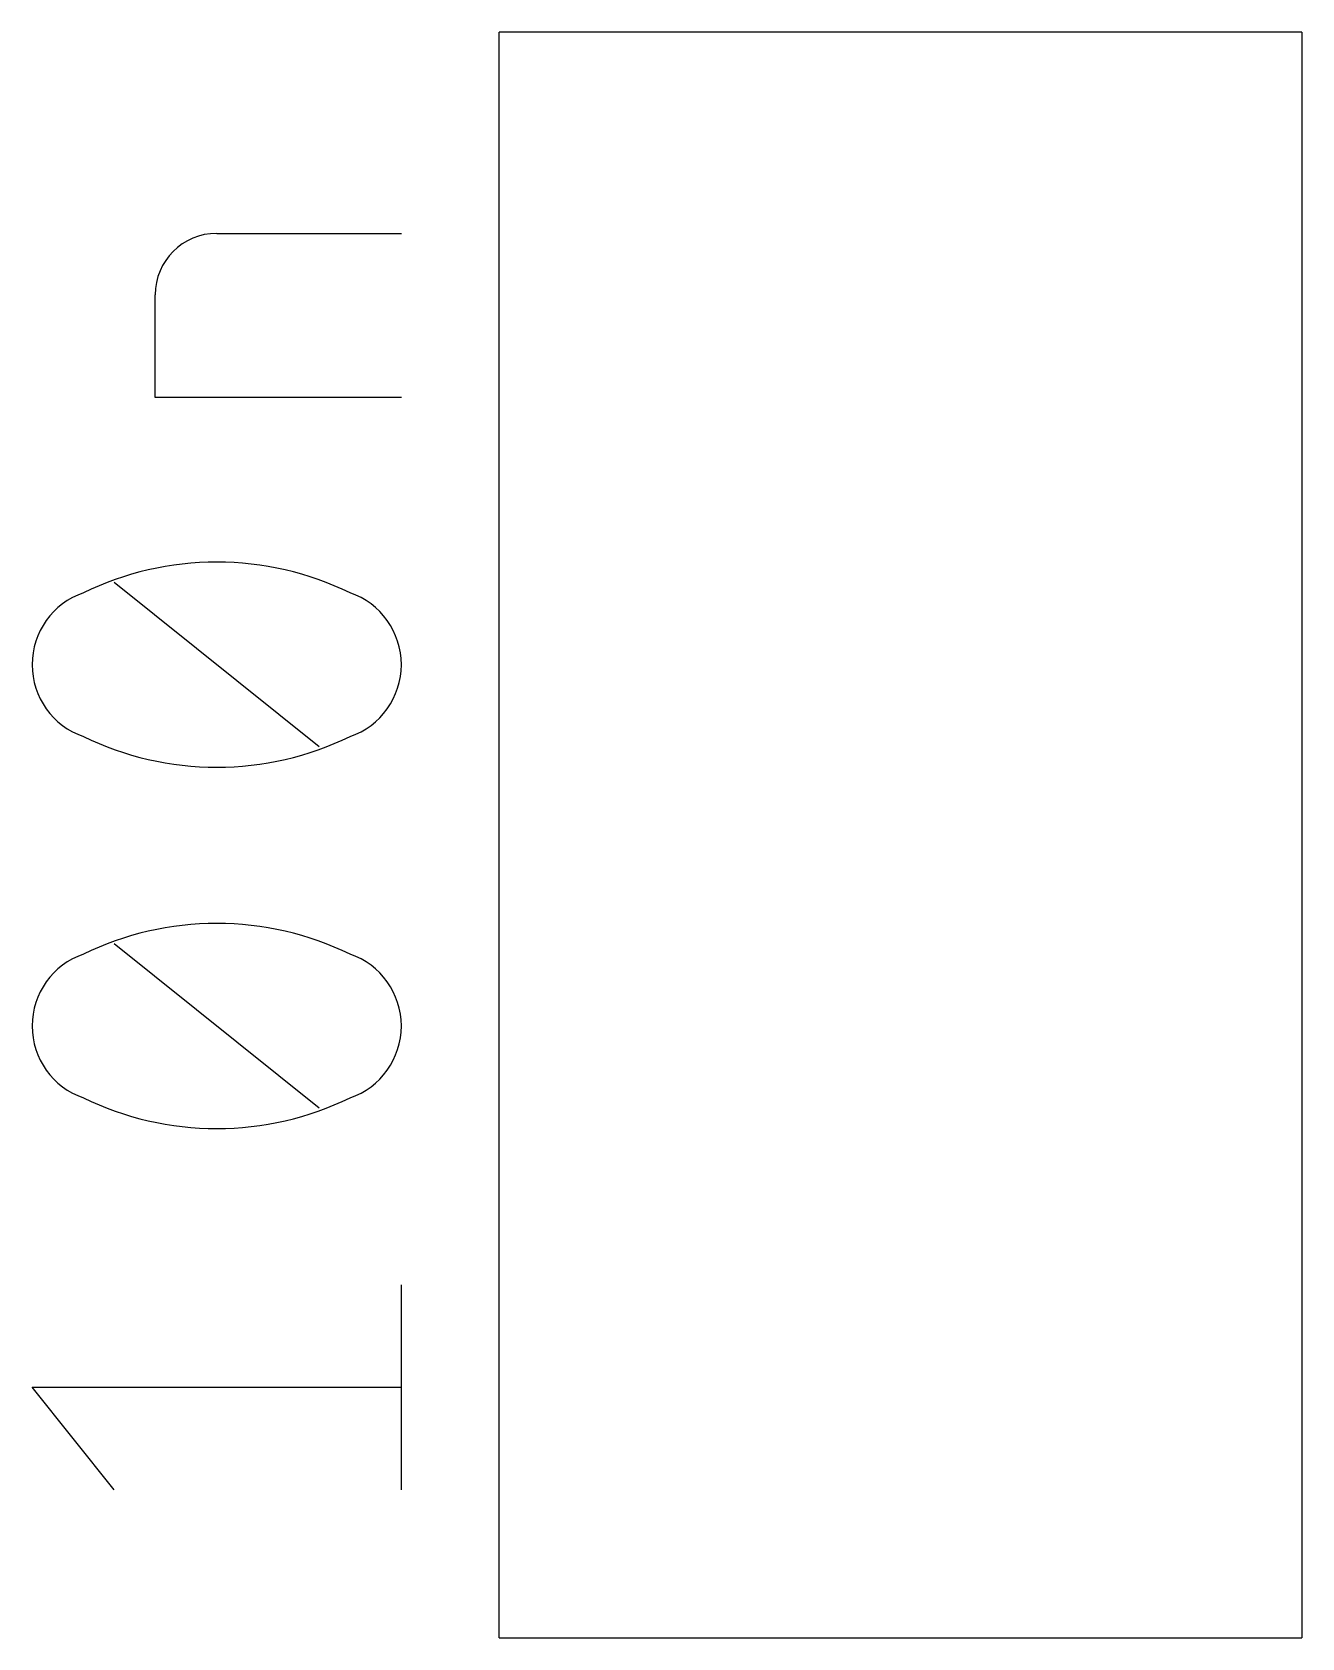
# Model space of a CAD drawing. Extents: x -7.6 to 65.6, y 0 to 91.2.
# Drawn here: x 14.61 to 18.63, y 26.83 to 31.91 of the extents above; entities that cross this region are included whole.
import ezdxf

# ---------------------------------------------------------------- set-up
doc = ezdxf.new("R2010")
doc.units = 0
doc.layers.add('21', color=253, linetype='CONTINUOUS')

msp = doc.modelspace()

# ---------------------------------------------------------------- linework, layer by layer
at = {"layer": '21'}
for p, q in [((16.0862, 26.8288), (16.0862, 31.9088)), ((18.6263, 31.9088), (16.0862, 31.9088)), ((18.6263, 31.9088), (18.6263, 26.8288)), ((15.1925, 31.2721), (15.7767, 31.2721)), ((14.9978, 30.7529), (14.9978, 31.0774)), ((15.7767, 30.7529), (14.9978, 30.7529)), ((15.5171, 29.648), (14.8679, 30.1672)), ((15.5171, 28.505), (14.8679, 29.0242)), ((15.7767, 27.2971), (15.7767, 27.9462)), ((14.8679, 27.2971), (14.6083, 27.6216)), ((14.6083, 27.6216), (15.7767, 27.6216)), ((16.0862, 26.8288), (18.6263, 26.8288))]:
    msp.add_line(p, q, dxfattribs=at)
for centre, radius, start, end in [((15.1925, 31.0774), 0.1947, 90.0009, 180), ((15.1925, 29.2693), 0.9629, 90.0001, 115.9889), ((15.1925, 29.2693), 0.9629, 64.0112, 90), ((14.8485, 29.9076), 0.2402, 108.924, 180.0001), ((15.5365, 29.9076), 0.2402, 0, 71.0747), ((14.8485, 29.9076), 0.2402, 180, 251.0758), ((15.5365, 29.9076), 0.2402, 288.9254, 359.9998), ((15.1925, 30.5459), 0.9629, 244.0111, 269.9999), ((15.1925, 30.5459), 0.9629, 270, 295.9888), ((15.1925, 28.1263), 0.9629, 90.0001, 115.9889), ((15.1925, 28.1263), 0.9629, 64.0112, 90), ((14.8485, 28.7646), 0.2402, 108.924, 180.0001), ((15.5365, 28.7646), 0.2402, 0, 71.0747), ((14.8485, 28.7646), 0.2402, 180, 251.0758), ((15.5365, 28.7646), 0.2402, 288.9254, 359.9998), ((15.1925, 29.4029), 0.9629, 244.0111, 269.9999), ((15.1925, 29.4029), 0.9629, 270, 295.9888)]:
    msp.add_arc(centre, radius, start, end, dxfattribs=at)

doc.saveas('drawing.dxf')
